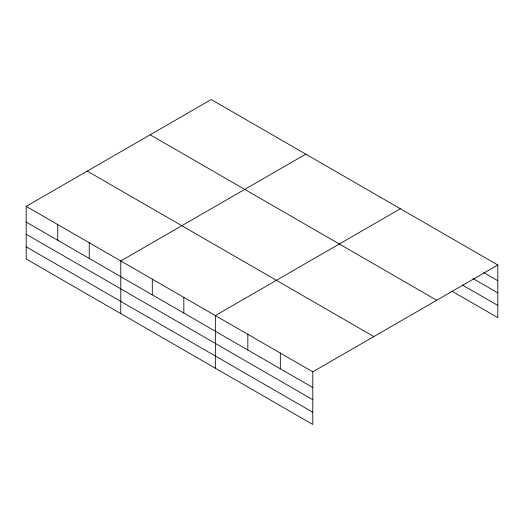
<?xml version="1.0" encoding="UTF-8"?>
<svg xmlns="http://www.w3.org/2000/svg" width="524" height="524" viewBox="0 0 524 524"><rect width="100%" height="100%" fill="white"/><g stroke="black" fill="none" stroke-linecap="round" stroke-linejoin="round"><path stroke-width="0.79" d="M312.789 399.707L312.789 371.817L26.2 206.358L26.2 259L312.789 424.46L312.789 399.707L26.2 234.248M451.904 291.148L497.8 317.642L497.8 265L211.211 99.54L26.2 206.358M305.787 154.141L120.775 260.959L120.775 313.601M400.362 208.749L215.351 315.559L215.351 368.202M312.789 371.817L497.8 265M483.678 272.552L497.8 280.7M473.087 278.624L497.8 292.896M462.496 285.069L497.8 305.453M150.159 134.792L436.747 300.252M87.253 171.106L373.841 336.565M26.2 222.058L312.789 387.518M26.2 246.804L312.789 412.27M280.314 353.065L280.314 368.765M247.832 334.312L247.832 350.012M183.826 297.357L183.826 313.057M152.301 279.161L152.301 294.861M89.25 242.756L89.25 258.456M57.725 224.554L57.725 240.254"/></g></svg>
